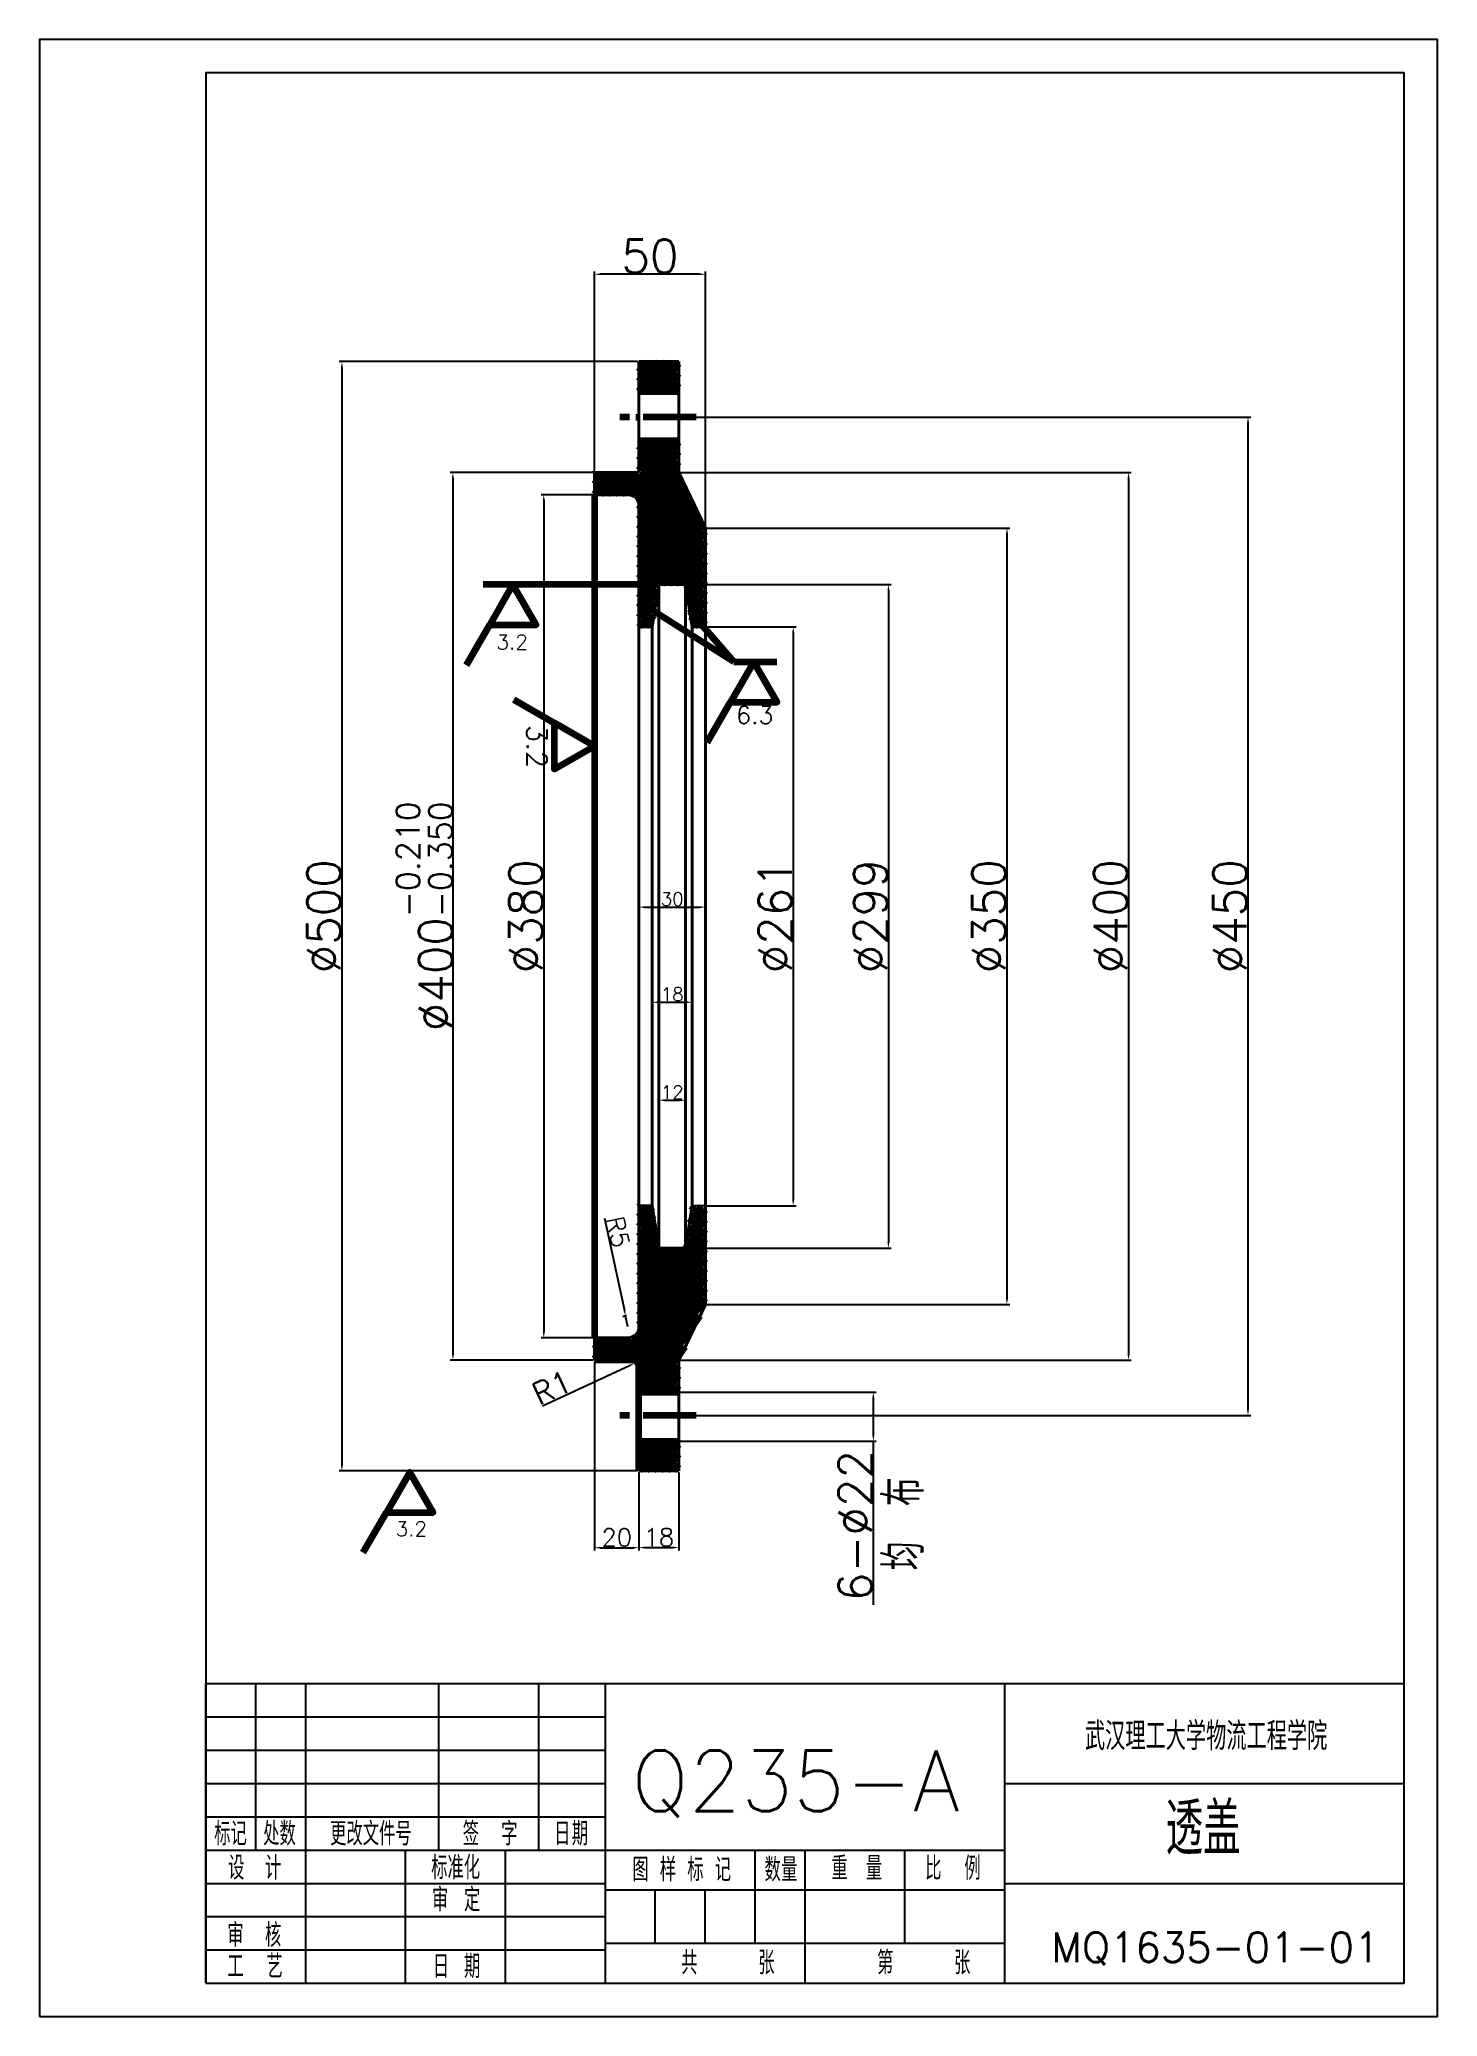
# Model space of a CAD drawing. Header units: millimetres. Extents: x 660 to 1290, y 410 to 1301.
import ezdxf
from ezdxf.enums import TextEntityAlignment as Align

# ---------------------------------------------------------------- set-up
doc = ezdxf.new("R2010")
doc.units = ezdxf.units.MM
doc.linetypes.add('ACAD_ISO04W100', pattern=[30, 24, -3, 0, -3])
doc.layers.add('L1', color=7, linetype='Continuous')
doc.layers.add('L3', color=4, linetype='Continuous')
doc.styles.add('HZ', font='ROMANS', dxfattribs={"width": 0.65, "bigfont": 'HZTXT'})
doc.styles.get("Standard").update_dxf_attribs({"font": 'txt', "bigfont": 'gbcbig.shx'})
doc.dimstyles.new('ISO-25', dxfattribs={"dimtxt": 15, "dimasz": 2.5, "dimexe": 1.25, "dimexo": 0.625, "dimtad": 1, "dimtxsty": 'Standard', "dimcen": 2.5, "dimadec": 0, "dimazin": 0, "dimtfac": 1, "dimtmove": 0, "dimatfit": 3, "dimfxl": 1, "dimarcsym": 0})

# ---------------------------------------------------------------- blocks, each defined once
blk = doc.blocks.new('*D2')
at = {"color": 0, "lineweight": -2, "transparency": 16777216}
for p, q in [((961.04, 1036.26), (1001.21, 1036.26)), ((999.96, 1033.76), (999.96, 777.76)), ((961.04, 775.26), (1001.21, 775.26))]:
    blk.add_line(p, q, dxfattribs=at)
at = {"color": 0, "lineweight": 158, "transparency": 16777216}
for points in [[(999.54, 1033.76), (1000.37, 1033.76), (999.96, 1036.26)], [(999.54, 777.76), (1000.37, 777.76), (999.96, 775.26)]]:
    blk.add_solid(points, dxfattribs=at)
at = {"layer": 'Defpoints', "color": 0, "lineweight": 158, "transparency": 16777216}
for p in [(960.42, 1036.26), (960.42, 775.26), (999.96, 775.26)]:
    blk.add_point(p, dxfattribs=at)
at = {"color": 0, "transparency": 16777216, "insert": (991.83, 905.76), "char_height": 15, "attachment_point": 5, "rotation": 90}
blk.add_mtext('%%c261', dxfattribs=at)
blk = doc.blocks.new('*D3')
at = {"color": 0, "linetype": 'ByBlock', "lineweight": -2, "transparency": 16777216}
for p, q in [((910.42, 1106.39), (910.42, 1196.37)), ((957.92, 1195.12), (912.92, 1195.12)), ((960.42, 1081.39), (960.42, 1196.37))]:
    blk.add_line(p, q, dxfattribs=at)
at = {"color": 0, "linetype": 'ByBlock', "lineweight": 158, "transparency": 16777216}
for points in [[(912.92, 1195.54), (912.92, 1194.7), (910.42, 1195.12)], [(957.92, 1195.54), (957.92, 1194.7), (960.42, 1195.12)]]:
    blk.add_solid(points, dxfattribs=at)
at = {"layer": 'Defpoints', "color": 0, "linetype": 'ByBlock', "lineweight": 158, "transparency": 16777216}
for p in [(910.42, 1195.12), (910.42, 1105.76), (960.42, 1080.76)]:
    blk.add_point(p, dxfattribs=at)
at = {"color": 0, "linetype": 'ByBlock', "lineweight": 158, "transparency": 16777216, "insert": (935.42, 1203.25), "char_height": 15, "attachment_point": 5}
blk.add_mtext('50', dxfattribs=at)
blk = doc.blocks.new('*D4')
at = {"color": 0, "linetype": 'ByBlock', "lineweight": -2, "transparency": 16777216}
for p, q in [((952.04, 1055.26), (1044.09, 1055.26)), ((1042.84, 1052.76), (1042.84, 758.76)), ((952.04, 756.26), (1044.09, 756.26))]:
    blk.add_line(p, q, dxfattribs=at)
at = {"color": 0, "linetype": 'ByBlock', "lineweight": 158, "transparency": 16777216}
for points in [[(1042.42, 1052.76), (1043.26, 1052.76), (1042.84, 1055.26)], [(1042.42, 758.76), (1043.26, 758.76), (1042.84, 756.26)]]:
    blk.add_solid(points, dxfattribs=at)
at = {"layer": 'Defpoints', "color": 0, "linetype": 'ByBlock', "lineweight": 158, "transparency": 16777216}
for p in [(951.42, 1055.26), (951.42, 756.26), (1042.84, 756.26)]:
    blk.add_point(p, dxfattribs=at)
at = {"color": 0, "linetype": 'ByBlock', "lineweight": 158, "transparency": 16777216, "insert": (1034.72, 905.76), "char_height": 15, "attachment_point": 5, "rotation": 90}
blk.add_mtext('%%c299', dxfattribs=at)
blk = doc.blocks.new('*D5')
at = {"color": 0, "linetype": 'ByBlock', "lineweight": -2, "transparency": 16777216}
for p, q in [((961.04, 1080.76), (1097.51, 1080.76)), ((1096.26, 1078.26), (1096.26, 733.26)), ((961.04, 730.76), (1097.51, 730.76))]:
    blk.add_line(p, q, dxfattribs=at)
at = {"color": 0, "linetype": 'ByBlock', "lineweight": 158, "transparency": 16777216}
for points in [[(1095.85, 1078.26), (1096.68, 1078.26), (1096.26, 1080.76)], [(1095.85, 733.26), (1096.68, 733.26), (1096.26, 730.76)]]:
    blk.add_solid(points, dxfattribs=at)
at = {"layer": 'Defpoints', "color": 0, "linetype": 'ByBlock', "lineweight": 158, "transparency": 16777216}
for p in [(960.42, 1080.76), (960.42, 730.76), (1096.26, 730.76)]:
    blk.add_point(p, dxfattribs=at)
at = {"color": 0, "linetype": 'ByBlock', "lineweight": 158, "transparency": 16777216, "insert": (1088.14, 905.76), "char_height": 15, "attachment_point": 5, "rotation": 90}
blk.add_mtext('%%c350', dxfattribs=at)
blk = doc.blocks.new('*D6')
at = {"color": 0, "linetype": 'ByBlock', "lineweight": -2, "transparency": 16777216}
for p, q in [((949.04, 1105.76), (1152.31, 1105.76)), ((1151.06, 1103.26), (1151.06, 708.26)), ((949.04, 705.76), (1152.31, 705.76))]:
    blk.add_line(p, q, dxfattribs=at)
at = {"color": 0, "linetype": 'ByBlock', "lineweight": 158, "transparency": 16777216}
for points in [[(1150.64, 1103.26), (1151.48, 1103.26), (1151.06, 1105.76)], [(1150.64, 708.26), (1151.48, 708.26), (1151.06, 705.76)]]:
    blk.add_solid(points, dxfattribs=at)
at = {"layer": 'Defpoints', "color": 0, "linetype": 'ByBlock', "lineweight": 158, "transparency": 16777216}
for p in [(948.42, 1105.76), (948.42, 705.76), (1151.06, 705.76)]:
    blk.add_point(p, dxfattribs=at)
at = {"color": 0, "linetype": 'ByBlock', "lineweight": 158, "transparency": 16777216, "insert": (1142.94, 905.76), "char_height": 15, "attachment_point": 5, "rotation": 90}
blk.add_mtext('%%c400', dxfattribs=at)
blk = doc.blocks.new('*D7')
at = {"color": 0, "linetype": 'ByBlock', "lineweight": -2, "transparency": 16777216}
for p, q in [((909.79, 1105.76), (845.32, 1105.76)), ((846.57, 1103.26), (846.57, 708.26)), ((909.79, 705.76), (845.32, 705.76))]:
    blk.add_line(p, q, dxfattribs=at)
at = {"color": 0, "linetype": 'ByBlock', "lineweight": 158, "transparency": 16777216}
for points in [[(846.15, 1103.26), (846.99, 1103.26), (846.57, 1105.76)], [(846.15, 708.26), (846.99, 708.26), (846.57, 705.76)]]:
    blk.add_solid(points, dxfattribs=at)
at = {"layer": 'Defpoints', "color": 0, "linetype": 'ByBlock', "lineweight": 158, "transparency": 16777216}
for p in [(910.42, 1105.76), (846.57, 705.76), (910.42, 705.76)]:
    blk.add_point(p, dxfattribs=at)
at = {"color": 0, "linetype": 'ByBlock', "lineweight": 158, "transparency": 16777216, "insert": (833.69, 905.76), "char_height": 15, "attachment_point": 5, "rotation": 90}
blk.add_mtext('%%c400{\\H0.7x;\\S-0.210^ -0.350;}', dxfattribs=at)
blk = doc.blocks.new('*D8')
at = {"color": 0, "linetype": 'ByBlock', "lineweight": -2, "transparency": 16777216}
for p, q in [((929.79, 1155.76), (795.31, 1155.76)), ((796.56, 1153.26), (796.56, 658.26)), ((929.79, 655.76), (795.31, 655.76))]:
    blk.add_line(p, q, dxfattribs=at)
at = {"color": 0, "linetype": 'ByBlock', "lineweight": 158, "transparency": 16777216}
for points in [[(796.14, 1153.26), (796.97, 1153.26), (796.56, 1155.76)], [(796.14, 658.26), (796.97, 658.26), (796.56, 655.76)]]:
    blk.add_solid(points, dxfattribs=at)
at = {"layer": 'Defpoints', "color": 0, "linetype": 'ByBlock', "lineweight": 158, "transparency": 16777216}
for p in [(930.42, 1155.76), (796.56, 655.76), (930.42, 655.76)]:
    blk.add_point(p, dxfattribs=at)
at = {"color": 0, "linetype": 'ByBlock', "lineweight": 158, "transparency": 16777216, "insert": (788.43, 905.76), "char_height": 15, "attachment_point": 5, "rotation": 90}
blk.add_mtext('%%c500', dxfattribs=at)
blk = doc.blocks.new('*D9')
at = {"color": 0, "linetype": 'ByBlock', "lineweight": -2, "transparency": 16777216}
for p, q in [((949.04, 691.26), (1037.3, 691.26)), ((1036.05, 688.76), (1036.05, 671.76)), ((949.04, 669.26), (1037.3, 669.26)), ((1036.05, 669.26), (1036.05, 595.51))]:
    blk.add_line(p, q, dxfattribs=at)
at = {"color": 0, "linetype": 'ByBlock', "lineweight": 158, "transparency": 16777216}
for points in [[(1035.63, 688.76), (1036.47, 688.76), (1036.05, 691.26)], [(1035.63, 671.76), (1036.47, 671.76), (1036.05, 669.26)]]:
    blk.add_solid(points, dxfattribs=at)
at = {"layer": 'Defpoints', "color": 0, "linetype": 'ByBlock', "lineweight": 158, "transparency": 16777216}
for p in [(948.42, 691.26), (948.42, 669.26), (1036.05, 669.26)]:
    blk.add_point(p, dxfattribs=at)
at = {"color": 0, "linetype": 'ByBlock', "lineweight": 158, "transparency": 16777216, "insert": (1027.92, 631.14), "char_height": 15, "attachment_point": 5, "rotation": 90}
blk.add_mtext('6-%%C22', dxfattribs=at)
blk = doc.blocks.new('*D10')
at = {"color": 0, "linetype": 'ByBlock', "lineweight": -2, "transparency": 16777216}
for p, q in [((939.42, 830.52), (939.42, 821.62)), ((951.42, 830.52), (951.42, 821.62)), ((941.92, 822.87), (948.92, 822.87))]:
    blk.add_line(p, q, dxfattribs=at)
at = {"color": 0, "linetype": 'ByBlock', "lineweight": 158, "transparency": 16777216}
for points in [[(941.92, 823.28), (941.92, 822.45), (939.42, 822.87)], [(948.92, 823.28), (948.92, 822.45), (951.42, 822.87)]]:
    blk.add_solid(points, dxfattribs=at)
at = {"layer": 'Defpoints', "color": 0, "linetype": 'ByBlock', "lineweight": 158, "transparency": 16777216}
for p in [(939.42, 831.14), (951.42, 831.14), (951.42, 822.87)]:
    blk.add_point(p, dxfattribs=at)
at = {"color": 0, "linetype": 'ByBlock', "lineweight": 158, "transparency": 16777216, "insert": (945.42, 826.49), "char_height": 6, "attachment_point": 5}
blk.add_mtext('12', dxfattribs=at)
blk = doc.blocks.new('*D11')
at = {"color": 0, "linetype": 'ByBlock', "lineweight": -2, "transparency": 16777216}
for p, q in [((936.42, 867.4), (936.42, 868.28)), ((938.92, 867.03), (951.92, 867.03)), ((954.42, 867.4), (954.42, 868.28))]:
    blk.add_line(p, q, dxfattribs=at)
at = {"color": 0, "linetype": 'ByBlock', "lineweight": 158, "transparency": 16777216}
for points in [[(938.92, 867.44), (938.92, 866.61), (936.42, 867.03)], [(951.92, 867.44), (951.92, 866.61), (954.42, 867.03)]]:
    blk.add_solid(points, dxfattribs=at)
at = {"layer": 'Defpoints', "color": 0, "linetype": 'ByBlock', "lineweight": 158, "transparency": 16777216}
for p in [(936.42, 866.78), (954.42, 867.03), (954.42, 866.78)]:
    blk.add_point(p, dxfattribs=at)
at = {"color": 0, "linetype": 'ByBlock', "lineweight": 158, "transparency": 16777216, "insert": (945.42, 870.65), "char_height": 6, "attachment_point": 5}
blk.add_mtext('18', dxfattribs=at)
blk = doc.blocks.new('*D12')
at = {"color": 0, "linetype": 'ByBlock', "lineweight": -2, "transparency": 16777216}
for p, q in [((930.42, 910.53), (930.42, 911.15)), ((932.92, 909.9), (957.92, 909.9)), ((960.42, 910.53), (960.42, 911.15))]:
    blk.add_line(p, q, dxfattribs=at)
at = {"color": 0, "linetype": 'ByBlock', "lineweight": 158, "transparency": 16777216}
for points in [[(932.92, 910.32), (932.92, 909.49), (930.42, 909.9)], [(957.92, 910.32), (957.92, 909.49), (960.42, 909.9)]]:
    blk.add_solid(points, dxfattribs=at)
at = {"layer": 'Defpoints', "color": 0, "linetype": 'ByBlock', "lineweight": 158, "transparency": 16777216}
for p in [(930.42, 909.9), (960.42, 909.9), (960.42, 909.9)]:
    blk.add_point(p, dxfattribs=at)
at = {"color": 0, "linetype": 'ByBlock', "lineweight": 158, "transparency": 16777216, "insert": (945.42, 913.53), "char_height": 6, "attachment_point": 5}
blk.add_mtext('30', dxfattribs=at)
blk = doc.blocks.new('*D13')
at = {"color": 0, "linetype": 'ByBlock', "lineweight": -2, "transparency": 16777216}
for p, q in [((929.42, 704.76), (928.51, 704.34)), ((887, 685.17), (926.24, 703.3))]:
    blk.add_line(p, q, dxfattribs=at)
blk.add_arc((929.42, 704.76), 1, 125.80986, 276.41025, dxfattribs=at)
at = {"color": 0, "linetype": 'ByBlock', "lineweight": 158, "transparency": 16777216}
blk.add_solid([(926.06, 703.67), (926.41, 702.92), (928.51, 704.34)], dxfattribs=at)
at = {"layer": 'Defpoints', "color": 0, "linetype": 'ByBlock', "lineweight": 158, "transparency": 16777216}
for p in [(928.51, 704.34), (929.42, 704.76)]:
    blk.add_point(p, dxfattribs=at)
at = {"color": 0, "linetype": 'ByBlock', "lineweight": 158, "transparency": 16777216, "insert": (891.26, 693.34), "char_height": 10, "attachment_point": 5, "rotation": 24.79053}
blk.add_mtext('R1', dxfattribs=at)
blk = doc.blocks.new('*D1')
at = {"color": 0, "linetype": 'ByBlock', "lineweight": -2, "transparency": 16777216}
for p, q in [((914.88, 769.69), (923.84, 728.1)), ((925.42, 720.76), (924.36, 725.65))]:
    blk.add_line(p, q, dxfattribs=at)
blk.add_arc((925.42, 720.76), 5, 97.16197, 116.47743, dxfattribs=at)
at = {"color": 0, "linetype": 'ByBlock', "lineweight": 158, "transparency": 16777216}
blk.add_solid([(924.24, 728.18), (923.43, 728.01), (924.36, 725.65)], dxfattribs=at)
at = {"layer": 'Defpoints', "color": 0, "linetype": 'ByBlock', "lineweight": 158, "transparency": 16777216}
for p in [(924.36, 725.65), (925.42, 720.76)]:
    blk.add_point(p, dxfattribs=at)
at = {"color": 0, "linetype": 'ByBlock', "lineweight": 158, "transparency": 16777216, "insert": (920.94, 763.53), "char_height": 8, "attachment_point": 5, "rotation": 282.15349}
blk.add_mtext('R5', dxfattribs=at)
blk = doc.blocks.new('*D14')
at = {"color": 0, "linetype": 'ByBlock', "lineweight": -2, "transparency": 16777216}
for p, q in [((909.79, 1095.76), (886.29, 1095.76)), ((887.54, 1093.26), (887.54, 718.26)), ((909.79, 715.76), (886.29, 715.76))]:
    blk.add_line(p, q, dxfattribs=at)
at = {"color": 0, "linetype": 'ByBlock', "lineweight": 158, "transparency": 16777216}
for points in [[(887.12, 1093.26), (887.96, 1093.26), (887.54, 1095.76)], [(887.12, 718.26), (887.96, 718.26), (887.54, 715.76)]]:
    blk.add_solid(points, dxfattribs=at)
at = {"layer": 'Defpoints', "color": 0, "linetype": 'ByBlock', "lineweight": 158, "transparency": 16777216}
for p in [(910.42, 1095.76), (887.54, 715.76), (910.42, 715.76)]:
    blk.add_point(p, dxfattribs=at)
at = {"color": 0, "linetype": 'ByBlock', "lineweight": 158, "transparency": 16777216, "insert": (879.41, 905.76), "char_height": 15, "attachment_point": 5, "rotation": 90}
blk.add_mtext('%%c380', dxfattribs=at)
blk = doc.blocks.new('*D15')
at = {"color": 0, "linetype": 'ByBlock', "lineweight": -2, "transparency": 16777216}
for p, q in [((930.42, 655.14), (930.42, 619.99)), ((948.42, 655.14), (948.42, 619.99)), ((932.92, 621.24), (945.92, 621.24))]:
    blk.add_line(p, q, dxfattribs=at)
at = {"color": 0, "linetype": 'ByBlock', "lineweight": 158, "transparency": 16777216}
for points in [[(932.92, 621.66), (932.92, 620.82), (930.42, 621.24)], [(945.92, 621.66), (945.92, 620.82), (948.42, 621.24)]]:
    blk.add_solid(points, dxfattribs=at)
at = {"layer": 'Defpoints', "color": 0, "linetype": 'ByBlock', "lineweight": 158, "transparency": 16777216}
for p in [(930.42, 655.76), (948.42, 655.76), (948.42, 621.24)]:
    blk.add_point(p, dxfattribs=at)
at = {"color": 0, "linetype": 'ByBlock', "lineweight": 158, "transparency": 16777216, "insert": (939.42, 625.87), "char_height": 8, "attachment_point": 5}
blk.add_mtext('18', dxfattribs=at)
blk = doc.blocks.new('*D16')
at = {"color": 0, "linetype": 'ByBlock', "lineweight": -2, "transparency": 16777216}
for p, q in [((910.42, 705.14), (910.42, 619.94)), ((930.42, 655.14), (930.42, 619.94)), ((912.92, 621.19), (927.92, 621.19))]:
    blk.add_line(p, q, dxfattribs=at)
at = {"color": 0, "linetype": 'ByBlock', "lineweight": 158, "transparency": 16777216}
for points in [[(912.92, 621.61), (912.92, 620.77), (910.42, 621.19)], [(927.92, 621.61), (927.92, 620.77), (930.42, 621.19)]]:
    blk.add_solid(points, dxfattribs=at)
at = {"layer": 'Defpoints', "color": 0, "linetype": 'ByBlock', "lineweight": 158, "transparency": 16777216}
for p in [(910.42, 705.76), (930.42, 655.76), (930.42, 621.19)]:
    blk.add_point(p, dxfattribs=at)
at = {"color": 0, "linetype": 'ByBlock', "lineweight": 158, "transparency": 16777216, "insert": (920.42, 625.81), "char_height": 8, "attachment_point": 5}
blk.add_mtext('20', dxfattribs=at)
blk = doc.blocks.new('*D17')
at = {"color": 0, "lineweight": -2, "transparency": 16777216}
for p, q in [((949.04, 1130.76), (1206.15, 1130.76)), ((1204.9, 1128.26), (1204.9, 683.26)), ((949.04, 680.76), (1206.15, 680.76))]:
    blk.add_line(p, q, dxfattribs=at)
at = {"color": 0, "lineweight": 158, "transparency": 16777216}
for points in [[(1204.48, 1128.26), (1205.32, 1128.26), (1204.9, 1130.76)], [(1204.48, 683.26), (1205.32, 683.26), (1204.9, 680.76)]]:
    blk.add_solid(points, dxfattribs=at)
at = {"layer": 'Defpoints', "color": 0, "lineweight": 158, "transparency": 16777216}
for p in [(948.42, 1130.76), (948.42, 680.76), (1204.9, 680.76)]:
    blk.add_point(p, dxfattribs=at)
at = {"color": 0, "lineweight": 158, "transparency": 16777216, "insert": (1196.78, 905.76), "char_height": 15, "attachment_point": 5, "rotation": 90}
blk.add_mtext('%%C450', dxfattribs=at)
blk = doc.blocks.new('TK')
at = {"layer": 'L3'}
for p, q in [((-180, 45), (0, 45)), ((-180, 0), (-180, 45)), ((-172.5, 20), (-172.5, 45)), ((-165, 0), (-165, 45)), ((-145, 20), (-145, 45)), ((-130, 20), (-130, 45)), ((-120, 0), (-120, 45)), ((-60, 0), (-60, 45)), ((-180, 40), (-120, 40)), ((-180, 35), (-120, 35)), ((-180, 30), (-120, 30)), ((-60, 30), (0, 30)), ((-180, 25), (-120, 25)), ((-180, 20), (-120, 20)), ((-150, 0), (-150, 20)), ((-135, 0), (-135, 20)), ((-120, 20), (-60, 20)), ((-97.5, 6), (-97.5, 20)), ((-90, 0), (-90, 20)), ((-75, 6), (-75, 20)), ((-180, 15), (-120, 15)), ((-60, 15), (0, 15)), ((-120, 14), (-60, 14)), ((-112.5, 6), (-112.5, 14)), ((-105, 6), (-105, 14)), ((-180, 10), (-120, 10)), ((-120, 6), (-60, 6)), ((-180, 5), (-120, 5))]:
    blk.add_line(p, q, dxfattribs=at)
at = {"layer": 'L3', "style": 'HZ', "width": 0.7}
for s, p in [('标记', (-176.31, 20.69)), ('处数', (-168.95, 20.69)), ('更改文件号', (-155.23, 20.69)), ('标准化', (-142.49, 15.61)), ('图 样 标 记', (-108.53, 15.31)), ('共     张', (-101.59, 1.32)), ('第     张', (-72.17, 1.32))]:
    blk.add_text(s, height=3.5, dxfattribs=at).set_placement(p, align=Align.CENTER)
for s, p in [('签', (-141.42, 20.69)), ('日', (-127.7, 20.69)), ('设', (-176.67, 15.57)), ('数', (-96.09, 15.29)), ('重', (-86.05, 15.51)), ('比', (-71.96, 15.51)), ('审', (-146.05, 10.77)), ('审', (-176.79, 5.46)), ('工', (-176.79, 0.77)), ('日', (-145.93, 0.77))]:
    blk.add_text(s, height=3.5, dxfattribs=at).set_placement(p)
for s, p in [('字', (-133.2, 20.69)), ('期', (-122.6, 20.69)), ('计', (-168.69, 15.57)), ('量', (-91.14, 15.31)), ('量', (-78.42, 15.51)), ('例', (-63.62, 15.51)), ('定', (-138.79, 10.77)), ('核', (-168.69, 5.46)), ('艺', (-168.45, 0.77)), ('期', (-138.79, 0.77))]:
    blk.add_text(s, height=3.5, dxfattribs=at).set_placement(p, align=Align.RIGHT)

msp = doc.modelspace()

# ---------------------------------------------------------------- hatches: boundary and pattern name
at = {"linetype": 'ByBlock', "lineweight": 158}
h = msp.add_hatch(dxfattribs=at)
h.set_pattern_fill('LINE', color=4, scale=0.8, angle=55, style=0)
h.set_pattern_definition([(55, (138.3081, 1924.2698), (-2.080646, 1.456884), [])])
h.paths.add_polyline_path([(948.415, 691.263), (948.415, 705.763), (960.415, 730.763), (960.415, 775.263), (954.415, 775.263), (951.415, 756.263), (939.415, 756.263), (936.415, 775.263), (930.415, 775.263), (930.415, 720.763, -0.4142136), (925.415, 715.763), (910.415, 715.763), (910.415, 705.763), (929.415, 705.763, -0.4142136), (930.415, 704.763), (930.415, 691.263)])
h.paths.add_polyline_path([(948.415, 655.763), (948.415, 669.263), (930.415, 669.263), (930.415, 655.763)])
h.paths.add_polyline_path([(948.415, 1142.263), (948.415, 1155.763), (930.415, 1155.763), (930.415, 1142.263)])
h.paths.add_polyline_path([(936.415, 1036.263), (939.415, 1055.263), (951.415, 1055.263), (954.415, 1036.263), (960.415, 1036.263), (960.415, 1080.763), (948.415, 1105.763), (948.415, 1120.263), (930.415, 1120.263), (930.415, 1106.763, -0.4142136), (929.415, 1105.763), (910.415, 1105.763), (910.415, 1095.763), (925.415, 1095.763, -0.4142136), (930.415, 1090.763), (930.415, 1036.263)])

# ---------------------------------------------------------------- linework, layer by layer
at = {"lineweight": 40}
for p, q in [((930.415, 1155.763), (948.415, 1155.763)), ((930.415, 1106.763), (930.415, 1155.763)), ((948.415, 1105.763), (948.415, 1155.763)), ((929.415, 1105.763), (910.415, 1105.763)), ((910.415, 1105.763), (910.415, 1095.763)), ((948.415, 1105.763), (960.415, 1080.763)), ((910.415, 1095.763), (925.415, 1095.763)), ((930.415, 1090.763), (930.415, 720.763)), ((960.415, 1080.763), (960.415, 730.763)), ((939.415, 1055.263), (936.415, 1036.263)), ((951.415, 1055.263), (939.415, 1055.263)), ((939.415, 756.263), (939.415, 1055.263)), ((954.415, 1036.263), (951.415, 1055.263)), ((951.415, 1055.263), (951.415, 756.263)), ((936.415, 1036.263), (930.415, 1036.263)), ((936.415, 775.263), (936.415, 1036.263)), ((960.415, 1036.263), (954.415, 1036.263)), ((954.415, 775.263), (954.415, 1036.263)), ((936.415, 775.263), (930.415, 775.263)), ((939.415, 756.263), (936.415, 775.263)), ((954.415, 775.263), (951.415, 756.263)), ((951.415, 756.263), (939.415, 756.263)), ((948.415, 705.763), (960.415, 730.763)), ((910.415, 705.763), (910.415, 715.763)), ((910.415, 715.763), (925.415, 715.763)), ((948.415, 655.763), (948.415, 705.763)), ((930.415, 655.763), (948.415, 655.763))]:
    msp.add_line(p, q, dxfattribs=at)
for p, q in [((948.415, 1155.763), (948.415, 1133.763)), ((960.415, 775.263), (954.415, 775.263)), ((948.415, 655.763), (948.415, 677.763))]:
    msp.add_line(p, q)
at = {"linetype": 'ByBlock', "lineweight": 158}
for p, q in [((930.415, 1142.263), (948.415, 1142.263)), ((930.415, 1120.263), (948.415, 1120.263)), ((910.415, 1095.763), (910.415, 715.763)), ((929.415, 705.763), (910.415, 705.763)), ((930.415, 655.763), (930.415, 704.763)), ((930.415, 691.263), (948.415, 691.263)), ((930.415, 669.263), (948.415, 669.263))]:
    msp.add_line(p, q, dxfattribs=at)
at = {"color": 1, "linetype": 'ACAD_ISO04W100', "lineweight": 158}
for p, q in [((956.271, 1130.763), (921.761, 1130.763)), ((956.271, 680.763), (921.761, 680.763))]:
    msp.add_line(p, q, dxfattribs=at)
at = {"color": 6, "linetype": 'ByBlock', "lineweight": 158}
for p, q in [((937.492, 1043.085), (973.174, 1020.499)), ((953.31, 1043.265), (973.174, 1020.499)), ((852.684, 1018.929), (863.172, 1037.096)), ((973.174, 1020.499), (992.515, 1020.499)), ((874.081, 1003.489), (892.248, 993)), ((961.211, 984.165), (971.7, 1002.332)), ((806.179, 618.961), (816.667, 637.128))]:
    msp.add_line(p, q, dxfattribs=at)
for points in [[(863.172, 1037.096), (884.15, 1037.096), (873.661, 1055.263)], [(971.7, 1002.332), (992.677, 1002.332), (982.189, 1020.499)], [(892.248, 993), (892.248, 972.023), (910.415, 982.511)], [(816.667, 637.128), (837.645, 637.128), (827.156, 655.295)]]:
    msp.add_lwpolyline(points, close=True, dxfattribs=at)
at = {"lineweight": 40}
for centre, radius, start, end in [((929.415, 1106.763), 1, 270, 0), ((925.415, 1090.763), 5, 0, 90), ((925.415, 720.763), 5, 270, 0)]:
    msp.add_arc(centre, radius, start, end, dxfattribs=at)
at = {"linetype": 'ByBlock', "lineweight": 158}
msp.add_arc((929.415, 704.763), 1, 0, 90, dxfattribs=at)
at = {"layer": 'L1'}
msp.add_lwpolyline([(660.29, 409.92), (1290.29, 409.92), (1290.29, 1300.92), (660.29, 1300.92)], close=True, dxfattribs=at)
at = {"layer": 'L3', "linetype": 'ByBlock', "lineweight": 158}
msp.add_line((939.415, 1055.263), (860.19, 1055.263), dxfattribs=at)
at = {"layer": 'L3'}
msp.add_lwpolyline([(735.29, 424.92), (1275.29, 424.92), (1275.29, 1285.92), (735.29, 1285.92)], close=True, dxfattribs=at)

# ---------------------------------------------------------------- block references
at = {"layer": 'L1', "xscale": 3, "yscale": 3, "zscale": 3}
msp.add_blockref('TK', (1275.29, 424.92), dxfattribs=at)

# ---------------------------------------------------------------- texts
at = {"color": 6, "linetype": 'ByBlock', "lineweight": 158}
for s, height, p in [('3.2', 6.6244, (866.211, 1026.07)), ('6.3', 7.8566, (974.209, 992.545)), ('3.2', 6.6244, (820.741, 626.367))]:
    msp.add_text(s, height=height, dxfattribs=at).set_placement(p)
msp.add_text('3.2', height=9.0354, rotation=270, dxfattribs=at).set_placement((879.866, 991.957))
at = {"color": 3, "linetype": 'ByBlock', "lineweight": 158}
msp.add_text('均 布', height=17.9214, rotation=90, dxfattribs=at).set_placement((1058.785, 611.062))
at = {"linetype": 'ByBlock', "lineweight": 158}
for s, height, p in [('武汉理工大学物流工程学院', 12.64345, (1131.423, 529.925)), ('Q235-A', 27.3926, (927.054, 502.42)), ('透盖', 23.4748, (1167.775, 482.857)), ('MQ1635-01-01', 13.37429, (1116.295, 434.446))]:
    msp.add_text(s, height=height, dxfattribs=at).set_placement(p)

# ---------------------------------------------------------------- dimensions: what is measured, and where the dimension line sits
at = {"color": 3, "linetype": 'ByBlock', "lineweight": 158}
dim = msp.add_linear_dim(base=(910.415, 1195.121), p1=(960.415, 1080.763), p2=(910.415, 1105.763), dimstyle='ISO-25', dxfattribs=at)
dim.commit()
dim.dimension.update_dxf_attribs({"geometry": '*D3', "text_midpoint": (935.415, 1203.246)})
for base, p1, p2, picture, middle in [((796.556, 655.763), (930.415, 1155.763), (930.415, 655.763), '*D8', (788.431, 905.763)), ((1151.061, 705.763), (948.415, 1105.763), (948.415, 705.763), '*D6', (1142.936, 905.763)), ((887.54, 715.763), (910.415, 1095.763), (910.415, 715.763), '*D14', (879.415, 905.763)), ((1096.264, 730.763), (960.415, 1080.763), (960.415, 730.763), '*D5', (1088.139, 905.763)), ((1042.841, 756.263), (951.415, 1055.263), (951.415, 756.263), '*D4', (1034.716, 905.763))]:
    dim = msp.add_linear_dim(base=base, p1=p1, p2=p2, angle=270, dimstyle='ISO-25', override={"dimpost": '%%c<>'}, dxfattribs=at)
    dim.commit()
    dim.dimension.update_dxf_attribs({"geometry": picture, "text_midpoint": middle})
at = {"color": 3, "lineweight": 158}
dim = msp.add_linear_dim(base=(1204.901, 680.763), p1=(948.415, 1130.763), p2=(948.415, 680.763), angle=270, text='%%C<>', dimstyle='ISO-25', dxfattribs=at)
dim.commit()
dim.dimension.update_dxf_attribs({"geometry": '*D17', "text_midpoint": (1196.776, 905.763)})
at = {"color": 3, "linetype": 'ByBlock', "lineweight": 158}
dim = msp.add_linear_dim(base=(846.57, 705.763), p1=(910.415, 1105.763), p2=(910.415, 705.763), angle=270, text='<>{\\H0.7x;\\S-0.210^ -0.350;}', dimstyle='ISO-25', override={"dimpost": '%%c<>'}, dxfattribs=at)
dim.commit()
dim.dimension.update_dxf_attribs({"geometry": '*D7', "text_midpoint": (833.695, 905.763)})
at = {"color": 3}
dim = msp.add_linear_dim(base=(999.958, 775.263), p1=(960.415, 1036.263), p2=(960.415, 775.263), angle=270, dimstyle='ISO-25', override={"dimpost": '%%c<>'}, dxfattribs=at)
dim.commit()
dim.dimension.update_dxf_attribs({"geometry": '*D2', "text_midpoint": (991.833, 905.763)})
at = {"color": 3, "linetype": 'ByBlock', "lineweight": 158}
for base, p1, p2, override, picture, middle in [((960.415, 909.902), (930.415, 909.902), (960.415, 909.902), {"dimtxt": 6}, '*D12', (945.415, 913.527)), ((954.415, 867.027), (936.415, 866.776), (954.415, 866.776), {"dimtxt": 6}, '*D11', (945.415, 870.652)), ((951.415, 822.867), (939.415, 831.141), (951.415, 831.141), {"dimtxt": 6}, '*D10', (945.415, 826.492)), ((930.415, 621.189), (910.415, 705.763), (930.415, 655.763), {"dimtxt": 8}, '*D16', (920.415, 625.814)), ((948.415, 621.241), (930.415, 655.763), (948.415, 655.763), {"dimtxt": 8}, '*D15', (939.415, 625.866))]:
    dim = msp.add_linear_dim(base=base, p1=p1, p2=p2, dimstyle='ISO-25', override=override, dxfattribs=at)
    dim.commit()
    dim.dimension.update_dxf_attribs({"geometry": picture, "text_midpoint": middle})
for center, mpoint, override, picture, middle in [((925.415, 720.763), (924.363, 725.651), {"dimtxt": 8}, '*D1', (916.414, 762.56)), ((929.415, 704.763), (928.507, 704.344), {"dimtxt": 10}, '*D13', (893.623, 688.232))]:
    dim = msp.add_radius_dim(center=center, mpoint=mpoint, dimstyle='ISO-25', override=override, dxfattribs=at)
    dim.commit()
    dim.dimension.update_dxf_attribs({"geometry": picture, "text_midpoint": middle, "dimtype": 164})
dim = msp.add_linear_dim(base=(1036.05, 669.263), p1=(948.415, 691.263), p2=(948.415, 669.263), angle=270, text='6-%%C<>', dimstyle='ISO-25', dxfattribs=at)
dim.commit()
dim.dimension.update_dxf_attribs({"geometry": '*D9', "text_midpoint": (1027.925, 631.138)})

doc.saveas('drawing.dxf')
